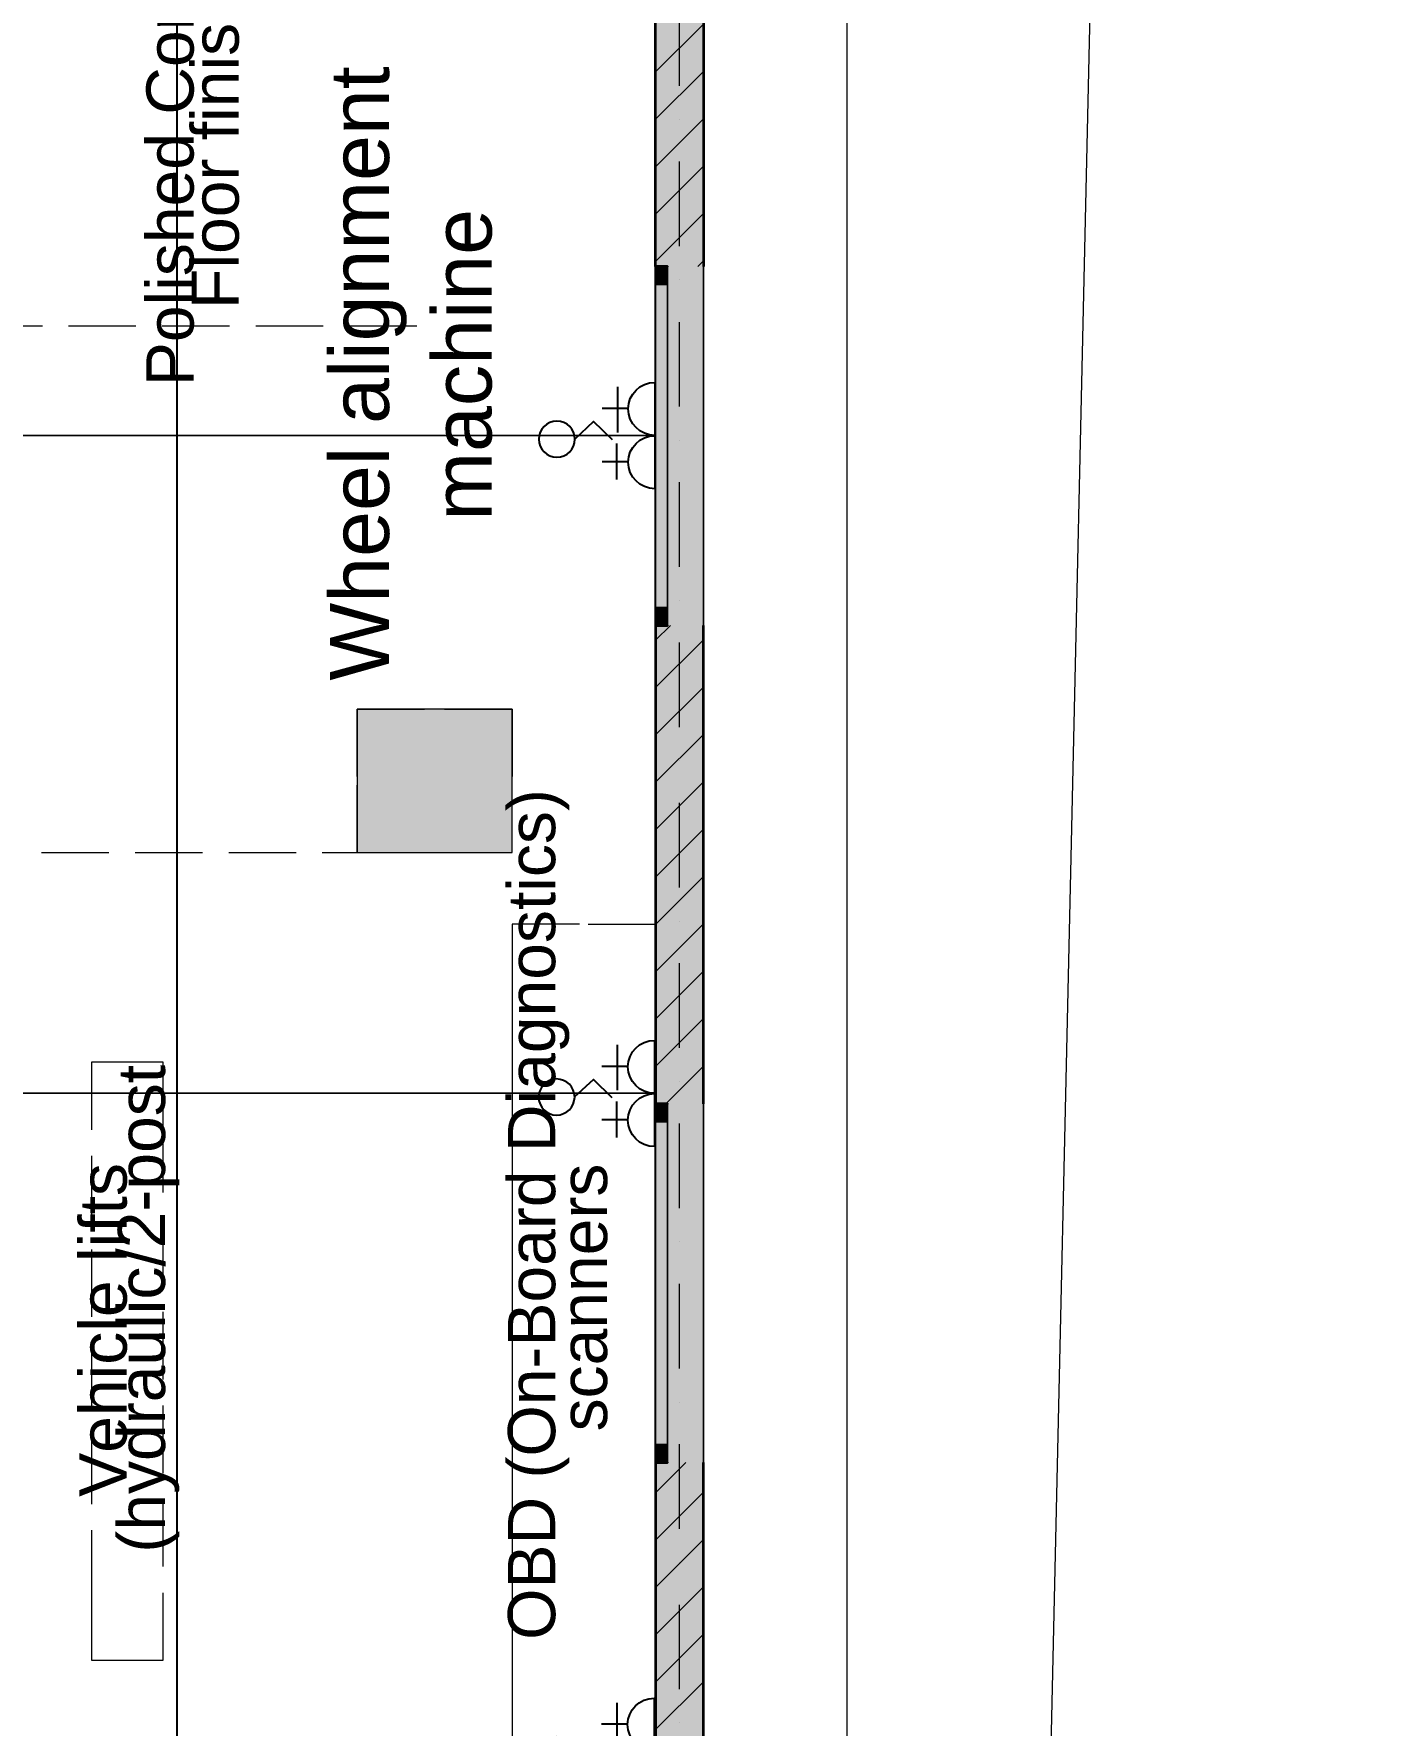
# Model space of a CAD drawing. Header units: millimetres. Extents: x 140718 to 249917, y 39137 to 308394.
# Drawn here: x 238285 to 243894, y 246224 to 253294 of the extents above; entities that cross this region are included whole.
import ezdxf

# ---------------------------------------------------------------- set-up
doc = ezdxf.new("R2010")
doc.units = ezdxf.units.MM
doc.layers.get('0').update_dxf_attribs({"color": 1})
for name, color, linetype in [('lights', 1, 'Continuous'), ('PDF_2D Drafting - General', 7, 'Continuous'), ('power', 130, 'Continuous')]:
    doc.layers.add(name, color=color, linetype=linetype)
doc.layers.add('PDF_Geometry', color=7, linetype='Continuous', true_color=0xff6600)
doc.layers.add('PDF_Structural - Bearing', color=7, linetype='Continuous', true_color=0xffffff)
doc.styles.add('PDF Arial-BoldMT', font='arial.ttf')
doc.styles.add('PDF ArialMT', font='arial.ttf')

# ---------------------------------------------------------------- blocks, each defined once
blk = doc.blocks.new('FF')
at = {"layer": 'PDF_Geometry', "color": 1, "lineweight": 25}
for points in [[(51, 478), (-155, 690), (46, 907)], [(-303, 293), (-303, 594)], [(300, 293), (300, 594)], [(-547, 420), (-33, 420)], [(94, 430), (501, 430)], [(596, -4), (-600, -4)]]:
    blk.add_lwpolyline(points, dxfattribs=at)
blk.add_circle((43, 1105), 204, dxfattribs=at)
for centre in [(-299, 0), (304, 0)]:
    blk.add_arc(centre, 299, 0, 180, dxfattribs=at)

msp = doc.modelspace()

# ---------------------------------------------------------------- hatches: boundary and pattern name
at = {"layer": 'PDF_Structural - Bearing', "transparency": 33554559}
for color, points in [(7, [(240883.2, 252321.2), (240883.2, 254170.9), (240933.2, 254170.9), (241083.2, 254170.9), (241083.2, 252321.2), (240933.2, 252321.2)]), (256, [(240883.2, 250821.3), (240883.2, 252321.2), (240933.2, 252321.2), (241083.2, 252321.2), (241083.2, 250821.3), (240933.2, 250821.3)]), (256, [(240883.2, 250821.3), (240883.2, 252321.2), (240933.2, 252321.2), (241083.2, 252321.2), (241083.2, 250821.3), (240933.2, 250821.3)]), (7, [(240883.2, 248821.4), (240883.2, 250821.3), (240933.2, 250821.3), (241083.2, 250821.3), (241083.2, 248821.4), (240933.2, 248821.4)]), (256, [(240883.2, 247321.5), (240883.2, 248821.4), (240933.2, 248821.4), (241083.2, 248821.4), (241083.2, 247321.5), (240933.2, 247321.5)]), (256, [(240883.2, 247321.5), (240883.2, 248821.4), (240933.2, 248821.4), (241083.2, 248821.4), (241083.2, 247321.5), (240933.2, 247321.5)]), (7, [(240883.2, 245571.8), (240883.2, 247321.5), (240933.2, 247321.5), (241083.2, 247321.5), (241083.2, 245571.8), (240933.2, 245571.8)])]:
    msp.add_hatch(color=color, dxfattribs=at).paths.add_polyline_path(points)

# ---------------------------------------------------------------- linework, layer by layer
at = {"layer": 'lights', "color": 8, "lineweight": 15, "true_color": 0x7f7f7f}
msp.add_lwpolyline([(239885.3, 252071.2), (239603, 252071.2)], dxfattribs=at)
at = {"layer": 'PDF_2D Drafting - General', "color": 8, "lineweight": 15, "true_color": 0x7f7f7f}
for points in [[(142092.8, 226003.2), (142712.3, 308394), (243893.9, 306535.6), (242082, 226003.2)], [(238320.5, 252071.2), (238313.9, 252071.2), (238031.8, 252071.2)], [(238711.7, 252071.2), (238429.6, 252071.2)], [(239102.9, 252071.2), (238820.8, 252071.2)], [(239494.1, 252071.2), (239211.9, 252071.2)], [(239635.3, 250189.1), (239635.3, 250471.3), (239917.5, 250471.3)], [(240001, 250471.3), (240283.2, 250471.3), (240283.2, 250189.1)], [(239635.3, 249871.3), (239635.3, 250153.6)], [(239881.3, 249871.3), (240001, 249871.3), (240283.2, 249871.3), (240283.2, 250153.6)], [(238316.7, 249871.3), (238598.8, 249871.3)], [(238707.9, 249871.3), (238990, 249871.3)], [(239099.1, 249871.3), (239381.2, 249871.3)], [(239490.2, 249871.3), (239772.4, 249871.3)], [(240565.5, 249571.5), (240283.2, 249571.5), (240283.2, 243372.5)], [(240601, 249571.5), (240883.2, 249571.5)], [(238824.9, 248451.2), (238824.9, 248712.9), (238824.9, 248995.1), (238525.1, 248995.1), (238525.1, 248712.9)], [(238525.1, 248603.9), (238525.1, 248321.7)], [(238824.9, 248060), (238824.9, 248342.3)], [(238525.1, 248212.7), (238525.1, 247930.6)], [(238824.9, 247669), (238824.9, 247951.1)], [(238525.1, 247821.5), (238525.1, 247539.4)], [(238824.9, 247277.8), (238824.9, 247559.9)], [(238525.1, 247430.3), (238525.1, 247148.2)], [(238824.9, 246886.6), (238824.9, 247168.7)], [(238525.1, 247039.3), (238525.1, 246777.6), (238525.1, 246495.4), (238824.9, 246495.4), (238824.9, 246777.6)]]:
    msp.add_lwpolyline(points, dxfattribs=at)
msp.add_lwpolyline([(239635.3, 249871.3), (240283.2, 249871.3), (240283.2, 250471.3), (239635.3, 250471.3)], close=True, dxfattribs=at)
at = {"layer": 'PDF_2D Drafting - General', "lineweight": 0, "transparency": 33554559}
msp.add_solid([(239635.3, 250471.3), (240283.2, 250471.3), (239635.3, 249871.3), (240283.2, 249871.3)], dxfattribs=at)
at = {"layer": 'PDF_Structural - Bearing', "color": 123, "lineweight": 18, "true_color": 0x71cebe}
msp.add_lwpolyline([(227684.7, 254170.9), (227684.7, 245571.8), (228984.2, 245571.8), (228984.2, 239073), (241683.1, 239073), (241683.1, 260670.2), (228984.2, 260670.2), (228984.2, 254170.9)], close=True, dxfattribs=at)
at = {"layer": 'PDF_Structural - Bearing', "color": 7, "lineweight": 35}
for points in [[(240883.2, 252321.2), (240933.2, 252321.2), (240883.2, 252321.2), (240883.2, 254170.9), (240933.2, 254170.9), (241083.2, 254170.9), (241083.2, 252321.2)], [(240883.2, 250821.3), (240933.2, 250821.3), (240883.2, 250821.3), (240883.2, 248821.4), (240933.2, 248821.4), (240883.2, 248821.4)], [(241083.2, 248821.4), (241083.2, 250821.3)], [(240883.2, 247321.5), (240933.2, 247321.5), (240883.2, 247321.5), (240883.2, 245571.8), (240933.2, 245571.8), (240883.2, 245571.8)], [(241083.2, 245571.8), (241083.2, 247321.5)]]:
    msp.add_lwpolyline(points, dxfattribs=at)
at = {"layer": 'PDF_Structural - Bearing', "color": 123, "lineweight": 20, "true_color": 0x71cebe}
for points in [[(240983.2, 253077), (240983.2, 253429.7)], [(240983.2, 252936), (240983.2, 252936)], [(240983.2, 252406.7), (240983.2, 252759.6)], [(240983.2, 252265.7), (240983.2, 252265.7)], [(240983.2, 251736.6), (240983.2, 252089.3)], [(240983.2, 251595.6), (240983.2, 251595.6)], [(240983.2, 251066.3), (240983.2, 251419.1)], [(240983.2, 250925.3), (240983.2, 250925.3)], [(240983.2, 250396.2), (240983.2, 250748.9)], [(240983.2, 250255.2), (240983.2, 250255.2)], [(240983.2, 249725.9), (240983.2, 250078.7)], [(240983.2, 249584.9), (240983.2, 249584.9)], [(240983.2, 249055.8), (240983.2, 249408.5)], [(240983.2, 248914.8), (240983.2, 248914.8)], [(240983.2, 248385.5), (240983.2, 248738.3)], [(240983.2, 248244.5), (240983.2, 248244.5)], [(240983.2, 247715.4), (240983.2, 248068.1)], [(240983.2, 247574.2), (240983.2, 247574.2)], [(240983.2, 247045.1), (240983.2, 247397.9)], [(240983.2, 246904.1), (240983.2, 246904.1)], [(240983.2, 246375), (240983.2, 246727.6)], [(240983.2, 246233.8), (240983.2, 246233.8)]]:
    msp.add_lwpolyline(points, dxfattribs=at)
at = {"layer": 'PDF_Structural - Bearing', "lineweight": 0}
for points in [[(241083.2, 253334.5), (240883.2, 253134.5)], [(241083.2, 253136.6), (240883.2, 252936.6)], [(241083.2, 252938.6), (240883.2, 252738.6)], [(241083.2, 252740.7), (240883.2, 252540.7)], [(241083.2, 252542.7), (240883.2, 252342.7)], [(241083.2, 252344.8), (241059.5, 252321.2)], [(240945.5, 250821.3), (240883.2, 250758.9)], [(241083.2, 250761), (240883.2, 250561)], [(241083.2, 250563), (240883.2, 250363)], [(241083.2, 250365.1), (240883.2, 250165.1)], [(241083.2, 250167.1), (240883.2, 249967.1)], [(241083.2, 249969.1), (240883.2, 249769.1)], [(241083.2, 249771.2), (240883.2, 249571.2)], [(241083.2, 249573.2), (240883.2, 249373.2)], [(241083.2, 249375.3), (240883.2, 249175.3)], [(241083.2, 249177.3), (240883.2, 248977.3)], [(241083.2, 248979.2), (240925.2, 248821.4)], [(241009.2, 247321.5), (240883.2, 247195.6)], [(241083.2, 247197.6), (240883.2, 246997.6)], [(241083.2, 246999.7), (240883.2, 246799.7)], [(241083.2, 246801.7), (240883.2, 246601.7)], [(241083.2, 246603.6), (240883.2, 246403.8)], [(241083.2, 246405.6), (240883.2, 246205.8)]]:
    msp.add_lwpolyline(points, dxfattribs=at)
at = {"layer": 'PDF_Structural - Bearing', "color": 132, "lineweight": 18, "true_color": 0x00bfbf}
for points in [[(240883.2, 252973.1), (240883.2, 253255.1)], [(241083.2, 252973.1), (241083.2, 253255.1)], [(240883.2, 252581.9), (240883.2, 252864)], [(241083.2, 252581.9), (241083.2, 252864)], [(240883.2, 252190.7), (240883.2, 252472.9)], [(241083.2, 252190.7), (241083.2, 252472.9)], [(240883.2, 251799.5), (240883.2, 252081.7)], [(241083.2, 251799.5), (241083.2, 252081.7)], [(240883.2, 251408.3), (240883.2, 251690.5)], [(241083.2, 251408.3), (241083.2, 251690.5)], [(240883.2, 251017.1), (240883.2, 251299.3)], [(241083.2, 251017.1), (241083.2, 251299.3)], [(240883.2, 250625.9), (240883.2, 250908.1)], [(241083.2, 250625.9), (241083.2, 250908.1)], [(240883.2, 250234.7), (240883.2, 250516.9)], [(241083.2, 250234.7), (241083.2, 250516.9)], [(240883.2, 249843.5), (240883.2, 250125.8)], [(241083.2, 249843.5), (241083.2, 250125.8)], [(240883.2, 249452.3), (240883.2, 249734.6)], [(241083.2, 249452.3), (241083.2, 249734.6)], [(240883.2, 249061.3), (240883.2, 249343.4)], [(241083.2, 249061.3), (241083.2, 249343.4)], [(240883.2, 248670.1), (240883.2, 248952.2)], [(241083.2, 248670.1), (241083.2, 248952.2)], [(240883.2, 248278.9), (240883.2, 248561)], [(241083.2, 248278.9), (241083.2, 248561)], [(240883.2, 247887.7), (240883.2, 248169.9)], [(241083.2, 247887.7), (241083.2, 248169.9)], [(240883.2, 247496.5), (240883.2, 247778.7)], [(241083.2, 247496.5), (241083.2, 247778.7)], [(240883.2, 247105.3), (240883.2, 247387.6)], [(241083.2, 247105.3), (241083.2, 247387.6)], [(240883.2, 246714.1), (240883.2, 246996.4)], [(241083.2, 246714.1), (241083.2, 246996.4)], [(240883.2, 246322.9), (240883.2, 246605.2)], [(241083.2, 246322.9), (241083.2, 246605.2)]]:
    msp.add_lwpolyline(points, dxfattribs=at)
at = {"layer": 'PDF_Structural - Bearing', "color": 30, "lineweight": 18, "true_color": 0xff6600}
for points in [[(240883.2, 250821.3), (240883.2, 252321.2)], [(241083.2, 250821.3), (241083.2, 252321.2)], [(240883.2, 250896.3), (240883.2, 252246.2)], [(240933.2, 252246.2), (240933.2, 250896.3)], [(240883.2, 247321.5), (240883.2, 248821.4)], [(241083.2, 247321.5), (241083.2, 248821.4)], [(240883.2, 247396.5), (240883.2, 248746.4)], [(240933.2, 248746.4), (240933.2, 247396.5)]]:
    msp.add_lwpolyline(points, close=True, dxfattribs=at)
at = {"layer": 'PDF_Structural - Bearing', "color": 30, "lineweight": 20, "true_color": 0xff6600}
for points in [[(240933.2, 252321.2), (240933.2, 252246.2), (240883.2, 252246.2), (240883.2, 252321.2), (240883.2, 252246.2), (240933.2, 252246.2)], [(240883.2, 250821.3), (240883.2, 250896.3), (240933.2, 250896.3), (240933.2, 250821.3), (240933.2, 250896.3), (240883.2, 250896.3)], [(240933.2, 248821.4), (240933.2, 248746.4), (240883.2, 248746.4), (240883.2, 248821.4), (240883.2, 248746.4), (240933.2, 248746.4)], [(240883.2, 247321.5), (240883.2, 247396.5), (240933.2, 247396.5), (240933.2, 247321.5), (240933.2, 247396.5), (240883.2, 247396.5)]]:
    msp.add_lwpolyline(points, close=True, dxfattribs=at)
at = {"layer": 'PDF_Structural - Bearing', "lineweight": 0, "transparency": 33554559}
for points in [[(240883.2, 252321.2), (240883.2, 252246.2), (240933.2, 252321.2), (240933.2, 252246.2)], [(240883.2, 252321.2), (240883.2, 252246.2), (240933.2, 252321.2), (240933.2, 252246.2)], [(240883.2, 252246.2), (240883.2, 250896.3), (240933.2, 252246.2), (240933.2, 250896.3)], [(240883.2, 252246.2), (240883.2, 250896.3), (240933.2, 252246.2), (240933.2, 250896.3)], [(240933.2, 250821.3), (240933.2, 250896.3), (240883.2, 250821.3), (240883.2, 250896.3)], [(240933.2, 250821.3), (240933.2, 250896.3), (240883.2, 250821.3), (240883.2, 250896.3)], [(240883.2, 248821.4), (240883.2, 248746.4), (240933.2, 248821.4), (240933.2, 248746.4)], [(240883.2, 248821.4), (240883.2, 248746.4), (240933.2, 248821.4), (240933.2, 248746.4)], [(240883.2, 248746.4), (240883.2, 247396.5), (240933.2, 248746.4), (240933.2, 247396.5)], [(240883.2, 248746.4), (240883.2, 247396.5), (240933.2, 248746.4), (240933.2, 247396.5)], [(240933.2, 247321.5), (240933.2, 247396.5), (240883.2, 247321.5), (240883.2, 247396.5)], [(240933.2, 247321.5), (240933.2, 247396.5), (240883.2, 247321.5), (240883.2, 247396.5)]]:
    msp.add_solid(points, dxfattribs=at)
at = {"layer": 'power'}
for p, q in [((238883.2, 243372.5), (238883.2, 259865.5)), ((240883.2, 243372.5), (240883.2, 259865.5)), ((230880.2, 251620.4), (240879.2, 251615.5)), ((230878.8, 248870.4), (240877.9, 248865.5))]:
    msp.add_line(p, q, dxfattribs=at)

# ---------------------------------------------------------------- block references
at = {"xscale": -0.3696958073639959, "yscale": 0.3696958073639959, "zscale": 0.3696958073639959, "rotation": 90}
for p in [(240879.2, 251615.5), (240877.9, 248865.5), (240876.5, 246115.5)]:
    msp.add_blockref('FF', p, dxfattribs=at)

# ---------------------------------------------------------------- texts
at = {"layer": 'lights', "color": 7, "attachment_point": 4, "rotation": 90}
for s, insert, char_height, style in [('Polished Concrete', (238855.2, 251821.1), 197.464, 'PDF ArialMT'), ('Floor finish', (239043.8, 252144), 197.464, 'PDF ArialMT'), ('Wheel alignment', (239682.8, 250590.3), 246.83, 'PDF Arial-BoldMT'), ('machine', (240076.1, 251258.7), 246.83, 'PDF Arial-BoldMT'), ('OBD (On-Board Diagnostics)', (240394.5, 246580.5), 197.464, 'PDF ArialMT'), ('(hydraulic/2-post', (238764.3, 246945), 197.464, 'PDF ArialMT'), ('Vehicle lifts', (238575.7, 247178.5), 197.464, 'PDF ArialMT'), ('scanners', (240583.1, 247451.9), 197.46, 'PDF ArialMT')]:
    msp.add_mtext(s, dxfattribs=dict(at, insert=insert, char_height=char_height, style=style))

doc.saveas('drawing.dxf')
